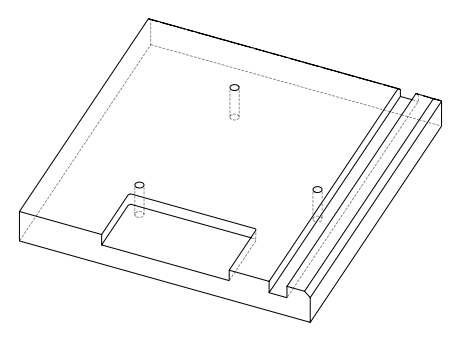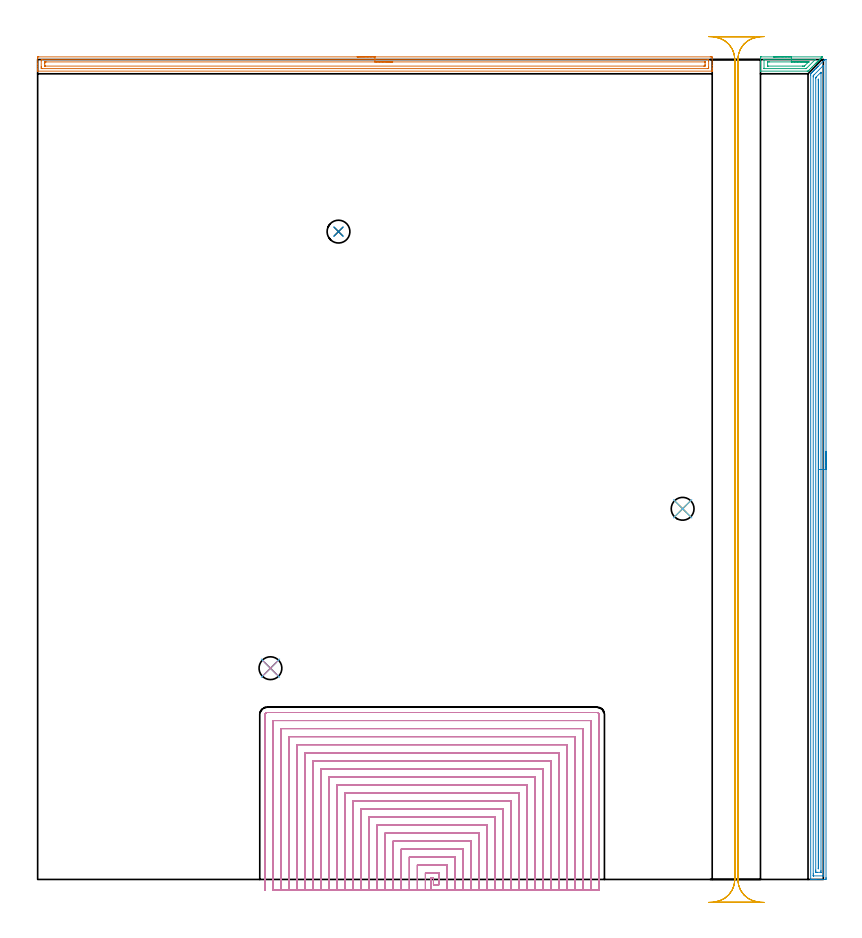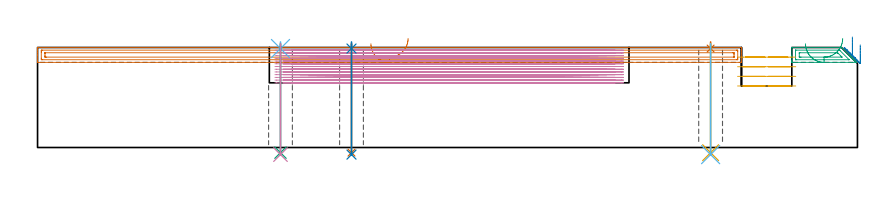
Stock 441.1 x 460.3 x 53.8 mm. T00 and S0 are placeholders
(PLAN: 14 operations, 9 tool changes, 253 min)
(1 AREA_MILL | FG_CHAMFER_SURFACE | UGT0205_001 | 9.31 min | 12280 mm3)
(2 AREA_MILL_1 | FG_CHAMFER_SURFACE_1 | UGT0205_001 | 14.76 min | 17012 mm3)
(3 AREA_MILL_2 | FG_CHAMFER_SURFACE_2 | UGT0205_001 | 0.97 min | 1104 mm3)
(4 MILL_SLOT | SLOT_PARTIAL_RECTANGULAR | UGT0201_014 | Follow Part, ap 1.5, ae 75% | 218.05 min | 355432 mm3)
(5 MILL_RECTANGULAR_SLOT | SLOT_RECTANGULAR | UGT0201_109 | Follow Part, ap 6.35, ae 75% | 8.38 min | 257915 mm3)
(6 SPOT_DRILL | STEP1HOLE | NXT0321_9005460120000 | 0.03 min | 1 mm3)
(7 SPOT_DRILL_1 | STEP1HOLE_1 | NXT0321_9005460120000 | 0.03 min | 2 mm3)
(8 SPOT_DRILL_2 | STEP1HOLE_2 | NXT0321_9005460120000 | 0.03 min | 4 mm3)
(9 DRILL_THROUGH_HOLE_INTO_CENTER | STEP1HOLE | NXT0301_042 | 0.24 min | 2107 mm3)
(10 DRILL_TO_ENLARGE_THROUGH_HOLE | STEP1HOLE | NXT0301_099 | 0.24 min | 4787 mm3)
(11 DRILL_THROUGH_HOLE_INTO_CENTER_1 | STEP1HOLE_1 | NXT0301_042 | 0.24 min | 2109 mm3)
(12 DRILL_TO_ENLARGE_THROUGH_HOLE_1 | STEP1HOLE_1 | NXT0301_099 | 0.24 min | 4800 mm3)
(13 DRILL_THROUGH_HOLE_INTO_CENTER_2 | STEP1HOLE_2 | NXT0301_042 | 0.24 min | 2079 mm3)
(14 DRILL_TO_ENLARGE_THROUGH_HOLE_2 | STEP1HOLE_2 | NXT0301_099 | 0.24 min | 4841 mm3)
(TOOL UGT0205_001 | Chamfer Mill 20 x 3 x 45 deg. | D20 FL50 Z2)
(TOOL UGT0201_014 | End mill 6 mm | D6 FL24 Z4)
(TOOL UGT0201_109 | End Mill 25.4 mm | D25.4 FL25 Z2)
(TOOL NXT0321_9005460120000 | NC Spot Drill, 142deg, 12mm, Carbide, Uncoated | D12 PA142 FL30 Z2)
(TOOL NXT0301_042 | Carbide Drill 7.1mm [860.1-0710-057A1-MM 2214] | D7.1 PA140 FL85 Z2)
(TOOL NXT0301_099 | Carbide Drill 12.8mm [860.1-1280-038A1-MM 2214] | D12.8 PA140 FL60 Z2)
(OP 1 AREA_MILL)
G17 G21 G94 G90
T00 M6
G54
G17 G0 G90 X179.35 Y461.8 S1061 M3
G43 Z63.8 H0
Z55.8
G94 G1 X179.388 Z54.928 F250.
X179.502 Z54.064
X179.691 Z53.212
X179.953 Z52.38
X180.287 Z51.574
X180.69 Z50.8
X181.158 Z50.064
X181.69 Z49.372
X182.279 Z48.729
X182.922 Z48.14
X183.614 Z47.608
X184.35 Z47.14
X185.124 Z46.737
X185.93 Z46.403
X186.762 Z46.141
X187.613 Z45.952
X188.478 Z45.838
X189.35 Z45.8
X377.592
X378.067 Y461.799 Z45.801
X378.538 Y461.795 Z45.803
X378.69 Y461.792 Z45.806
X378.7 Y461.331 Z46.266
Y456.917 Z50.677
Y455.518 Z52.078
Y455.152 Z52.443
Y454.42 Z53.18
Y454.189 Z53.411
X378.693 Y453.811 Z53.78
X378.691 Y453.803 Z53.788
X378.514 Y453.8 Z53.8
X0.185
X0.009 Y453.803 Z53.788
X0.007 Y453.811 Z53.78
X0. Y454.189 Z53.411
Y454.42 Z53.18
Y455.152 Z52.443
Y456.401 Z51.196
Y457.798 Z49.798
Y461.073 Z46.525
X0.003 Y461.331 Z46.266
X0.01 Y461.792 Z45.806
X0.162 Y461.795 Z45.803
X0.633 Y461.8 Z45.8
X189.35
Y460.386 Z47.214
X376.279 Y460.385 Z47.215
X376.343
X376.664 Y460.379 Z47.221
X376.69 Y460.274 Z47.326
X376.697 Y460.035 Z47.565
X376.699 Y459.565 Z48.035
X376.7 Y459.15 Z48.45
X376.698 Y456.035 Z51.565
X376.695 Y455.623 Z51.977
X376.684 Y455.221 Z52.379
X376.279 Y455.215 Z52.385
X376.215
X2.421
X2.357
X2.036 Y455.221 Z52.379
X2.01 Y455.326 Z52.274
X2.003 Y455.564 Z52.036
X2.001 Y456.035 Z51.565
X2. Y456.45 Z51.15
X2.002 Y459.565 Z48.035
X2.005 Y459.977 Z47.623
X2.016 Y460.379 Z47.221
X2.421 Y460.385 Z47.215
X2.485
X189.35 Y460.386 Z47.214
Y458.972 Z48.628
X374.49 Y458.971 Z48.629
X374.587 Y458.97 Z48.63
X374.664 Y458.967 Z48.633
X374.682 Y458.965 Z48.635
X374.69 Y458.948 Z48.652
X374.694 Y458.89 Z48.71
X374.699 Y458.683 Z48.917
X374.7 Y458.475 Z49.125
Y457.593 Z50.007
X374.699 Y456.917 Z50.683
X374.696 Y456.713 Z50.887
X374.69 Y456.646 Z50.954
X374.634 Y456.635 Z50.965
X374.49 Y456.633 Z50.967
X373.887 Y456.629 Z50.971
X4.21
X4.113 Y456.63 Z50.97
X4.036 Y456.633 Z50.967
X4.018 Y456.635 Z50.965
X4.01 Y456.652 Z50.948
X4.006 Y456.71 Z50.89
X4.001 Y456.917 Z50.683
X4. Y457.125 Z50.475
Y458.007 Z49.593
X4.001 Y458.683 Z48.917
X4.003 Y458.887 Z48.713
X4.009 Y458.954 Z48.646
X4.065 Y458.965 Z48.635
X4.21 Y458.967 Z48.633
X4.813 Y458.971 Z48.629
X189.35 Y458.972 Z48.628
X190.222 Z48.666
X191.086 Z48.78
X191.938 Z48.969
X192.77 Z49.231
X193.576 Z49.565
X194.35 Z49.968
X195.086 Z50.437
X195.778 Z50.968
X196.421 Z51.557
X197.01 Z52.201
X197.541 Z52.893
X198.01 Z53.628
X198.413 Z54.402
X198.747 Z55.208
X199.009 Z56.04
X199.198 Z56.892
X199.312 Z57.757
X199.35 Z58.628
G0 Z63.8
M5
M2
(OP 2 AREA_MILL_1)
G17 G21 G94 G90
T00 M6
G54
G17 G0 G90 X442.6 Y240.15 S1061 M3
G43 Z63.8 H0
Z55.2
G94 G1 Y240.112 Z54.328 F250.
Y239.998 Z53.464
Y239.809 Z52.612
Y239.547 Z51.78
Y239.213 Z50.974
Y238.81 Z50.2
Y238.342 Z49.464
Y237.81 Z48.772
Y237.221 Z48.129
Y236.578 Z47.54
Y235.886 Z47.009
Y235.15 Z46.54
Y234.376 Z46.137
Y233.57 Z45.803
Y232.738 Z45.541
Y231.887 Z45.352
Y231.022 Z45.238
Y230.15 Z45.2
Y1.139
X442.599 Y0.615 Z45.201
X442.596 Y0.249 Z45.202
X442.593 Y0.01 Z45.205
X442.238 Y0. Z45.559
X436.987 Z50.807
X436.442 Z51.354
X436.112 Z51.684
X435.567 Z52.229
X435.237 Z52.557
X434.273 Z53.526
X434.136 Y0.001 Z53.656
X434.114 Z53.678
X434.002 Y0.01 Z53.788
X434. Y0.168 Z53.8
Y451.647
X434.001 Y452.295 Z53.786
X434.155 Y452.456 Z53.643
X434.24 Y452.54 Z53.559
X434.362 Y452.664 Z53.434
X434.701 Y453.001 Z53.099
X434.911 Y453.211 Z52.888
X435.132 Y453.433 Z52.666
X435.237 Y453.539 Z52.559
X435.675 Y453.975 Z52.124
X436.112 Y454.414 Z51.684
X436.351 Y454.651 Z51.449
X436.987 Y455.289 Z50.809
X437.176 Y455.476 Z50.624
X437.217 Y455.517 Z50.583
X437.862 Y456.164 Z49.935
X437.911 Y456.211 Z49.888
X438.11 Y456.41 Z49.689
X438.154 Y456.455 Z49.643
X441.432 Y459.732 Z46.367
X441.682 Y459.983 Z46.116
X441.8 Y460.102 Z45.996
X441.983 Y460.28 Z45.815
X442.005 Y460.294 Z45.793
X442.019 Y460.298 Z45.779
X442.033 Y460.3 Z45.765
X442.592 Z45.206
X442.6 Y460.219 Z45.2
Y230.15
X441.186 Z46.614
X441.185 Y2.582 Z46.615
X441.184 Y2.401 Z46.616
X441.18 Y2.046 Z46.62
X441.179 Y2.01 Z46.621
X441.116 Y2.006 Z46.684
X441.012 Y2.003 Z46.788
X440.88 Y2. Z46.92
X435.629 Y2.001 Z52.171
X435.47 Y2.006 Z52.33
X435.441 Y2.01 Z52.359
X435.421 Y2.017 Z52.379
X435.42 Y2.052 Z52.38
X435.416 Y2.219 Z52.384
X435.415 Y2.401 Z52.385
X435.414 Y3.114 Z52.386
X435.415 Y450.572 Z52.385
X435.417 Y450.754 Z52.383
X435.421 Y451.109 Z52.379
X435.434 Y451.272 Z52.366
X435.518 Y451.36 Z52.282
X435.797 Y451.647 Z52.003
X440.818 Y456.668 Z46.982
X441.158 Y457.006 Z46.642
X441.164 Z46.636
X441.179 Z46.621
X441.182 Y456.748 Z46.618
X441.185 Y456.294 Z46.615
X441.186 Y230.15 Z46.614
X439.772 Z48.028
X439.771 Y4.919 Z48.029
X439.769 Y4.188 Z48.031
X439.767 Y4.03 Z48.033
X439.765 Y4.012 Z48.035
X439.749 Y4.008 Z48.051
X439.704 Y4.004 Z48.096
X439.613 Y4.001 Z48.187
X437.862 Y4. Z49.938
X437.167 Y4.004 Z50.633
X436.987 Y4.01 Z50.813
X436.835 Y4.034 Z50.965
X436.832 Y4.188 Z50.968
X436.83 Y4.348 Z50.97
X436.829 Y5.081 Z50.971
X436.828 Y5.243 Z50.972
X436.829 Y449.861 Z50.971
X436.83 Y450.021 Z50.97
X436.834 Y450.184 Z50.966
X436.836 Y450.225 Z50.964
X436.849 Y450.242 Z50.951
X436.885 Y450.282 Z50.915
X436.987 Y450.388 Z50.813
X439.613 Y453.013 Z48.187
X439.691 Y453.088 Z48.109
X439.753 Y453.146 Z48.047
X439.764 Y453.154 Z48.036
X439.766 Y453.119 Z48.034
X439.769 Y453.027 Z48.031
X439.771 Y452.702 Z48.029
X439.772 Y452.54 Z48.028
Y230.15
X438.357 Z49.443
Y6.362
X438.356 Y6.303 Z49.444
X438.353 Y6.187 Z49.447
X438.345 Y6.01 Z49.455
X438.3 Y6.008 Z49.5
X438.255 Y6.01 Z49.545
X438.247 Y6.187 Z49.553
X438.244 Y6.303 Z49.556
X438.243 Y6.362 Z49.557
Y448.579
X438.244 Y448.967 Z49.556
X438.246 Y449.084 Z49.554
X438.25 Y449.141 Z49.55
X438.26 Y449.199 Z49.54
X438.303 Y449.245 Z49.497
X438.34 Y449.28 Z49.46
X438.35 Y449.142 Z49.45
X438.356 Y449.026 Z49.444
X438.357 Y448.967 Z49.443
Y448.85
Y230.15
Y229.278 Z49.481
Y228.414 Z49.595
Y227.562 Z49.783
Y226.73 Z50.046
Y225.924 Z50.38
Y225.15 Z50.782
Y224.414 Z51.251
Y223.722 Z51.782
Y223.079 Z52.372
Y222.49 Z53.015
Y221.958 Z53.707
Y221.49 Z54.443
Y221.087 Z55.216
Y220.753 Z56.022
Y220.491 Z56.854
Y220.302 Z57.706
Y220.188 Z58.571
Y220.15 Z59.443
G0 Z63.8
M5
M2
(OP 3 AREA_MILL_2)
G17 G21 G94 G90
T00 M6
G54
G17 G0 G90 X413.15 Y461.8 S1061 M3
G43 Z63.8 H0
Z55.8
G94 G1 X413.188 Z54.928 F250.
X413.302 Z54.064
X413.491 Z53.212
X413.753 Z52.38
X414.087 Z51.574
X414.49 Z50.8
X414.958 Z50.064
X415.49 Z49.372
X416.079 Z48.729
X416.722 Z48.14
X417.414 Z47.608
X418.15 Z47.14
X418.924 Z46.737
X419.73 Z46.403
X420.562 Z46.141
X421.414 Z45.952
X422.278 Z45.838
X423.15 Z45.8
X440.289
X440.486 Y461.797 Z45.801
X440.465 Y461.772 Z45.826
X440.28 Y461.58 Z46.02
X440.168 Y461.468 Z46.132
X440.032 Y461.331 Z46.266
X439.985 Y461.284 Z46.315
X439.785 Y461.084 Z46.515
X439.738 Y461.037 Z46.56
X439.689 Y460.989 Z46.61
X439.492 Y460.791 Z46.808
X439.444 Y460.742 Z46.855
X439.394 Y460.693 Z46.906
X439.198 Y460.498 Z47.101
X439.15 Y460.448 Z47.149
X439.099 Y460.398 Z47.201
X438.905 Y460.205 Z47.394
X438.855 Y460.154 Z47.443
X438.803 Y460.103 Z47.496
X438.612 Y459.912 Z47.687
X438.561 Y459.86 Z47.737
X438.508 Y459.807 Z47.792
X438.319 Y459.618 Z47.98
X438.267 Y459.565 Z48.031
X438.212 Y459.512 Z48.087
X438.026 Y459.325 Z48.274
X437.973 Y459.271 Z48.326
X437.917 Y459.217 Z48.382
X437.733 Y459.032 Z48.567
X437.678 Y458.977 Z48.62
X437.622 Y458.921 Z48.678
X437.44 Y458.739 Z48.86
X437.384 Y458.683 Z48.914
X437.326 Y458.626 Z48.973
X437.146 Y458.446 Z49.153
X437.09 Y458.388 Z49.208
X437.031 Y458.331 Z49.268
X436.853 Y458.153 Z49.446
X436.796 Y458.094 Z49.502
X436.736 Y458.035 Z49.564
X436.56 Y457.86 Z49.739
X436.502 Y457.8 Z49.797
X435.803 Y457.103 Z50.497
X435.619 Y456.917 Z50.679
X434.93 Y456.23 Z51.37
X434.736 Y456.035 Z51.562
X434.057 Y455.357 Z52.243
X433.853 Y455.152 Z52.445
X433.192 Y454.492 Z53.108
X432.971 Y454.269 Z53.327
X432.896 Y454.195 Z53.402
X432.628 Y453.928 Z53.672
X432.527 Y453.829 Z53.77
X432.5 Y453.807 Z53.793
X432.01 Y453.8 Z53.8
X405.872
X405.81 Y453.805 Z53.793
X405.8 Y453.953 Z53.645
Y457.944 Z49.654
Y458.683 Z48.911
Y460.962 Z46.634
X405.803 Y461.331 Z46.265
X405.808 Y461.791 Z45.805
X405.851 Y461.793 Z45.803
X406.315 Y461.8 Z45.8
X423.15
Y460.386 Z47.214
X436.329 Y460.385 Z47.215
X436.44 Y460.384 Z47.216
X436.508 Y460.381 Z47.219
X436.613 Y460.372 Z47.228
X436.607 Y460.363 Z47.237
X436.568 Y460.321 Z47.279
X436.494 Y460.244 Z47.356
X436.44 Y460.19 Z47.41
X431.705 Y455.456 Z52.144
X431.508 Y455.264 Z52.336
X431.472 Y455.233 Z52.367
X431.454 Y455.221 Z52.379
X431.432 Y455.219 Z52.381
X431.33 Y455.216 Z52.384
X431.124 Y455.214 Z52.386
X431.062
X408.024 Y455.215 Z52.385
X407.883 Y455.219 Z52.381
X407.82 Y455.221 Z52.379
X407.81 Y455.254 Z52.346
X407.806 Y455.299 Z52.301
X407.801 Y455.437 Z52.163
X407.8 Y459.851 Z47.749
X407.805 Y460.138 Z47.462
X407.81 Y460.329 Z47.271
X407.814 Y460.38 Z47.22
X407.831 Y460.381 Z47.219
X407.882 Y460.383 Z47.217
X408.088 Y460.386 Z47.214
X408.15
X423.15
Y458.972 Z48.628
X432.607 Y458.971 Z48.629
X432.664 Y458.97 Z48.63
X432.701 Y458.969 Z48.631
X432.753 Y458.965 Z48.635
X432.718 Y458.924 Z48.676
X432.688 Y458.89 Z48.71
X432.483 Y458.683 Z48.917
X432.247 Y458.447 Z49.153
X430.717 Y456.917 Z50.683
X430.475 Y456.682 Z50.918
X430.437 Y456.649 Z50.951
X430.415 Y456.635 Z50.965
X430.383 Y456.634 Z50.966
X430.238 Y456.631 Z50.969
X429.642 Y456.629 Z50.971
X429.352 Y456.628 Z50.972
X410.149 Y456.629 Z50.971
X409.86 Y456.631 Z50.969
X409.82 Y456.633 Z50.967
X409.815 Y456.634 Z50.966
X409.81 Y456.661 Z50.939
X409.804 Y456.739 Z50.861
X409.801 Y456.858 Z50.742
X409.8 Y456.917 Z50.683
Y458.742 Z48.858
X409.802 Y458.801 Z48.799
X409.81 Y458.92 Z48.68
X409.815 Y458.966 Z48.634
X409.825 Y458.967 Z48.633
X409.86 Y458.969 Z48.631
X410.456 Y458.971 Z48.629
X410.746 Y458.972 Z48.628
X423.15
X424.022 Z48.667
X424.887 Z48.78
X425.738 Z48.969
X426.57 Z49.232
X427.376 Z49.565
X428.15 Z49.968
X428.886 Z50.437
X429.578 Z50.968
X430.221 Z51.557
X430.81 Z52.201
X431.342 Z52.893
X431.81 Z53.628
X432.213 Z54.402
X432.547 Z55.208
X432.809 Z56.04
X432.998 Z56.892
X433.112 Z57.757
X433.15 Z58.628
G0 Z63.8
M5
M2
(OP 4 MILL_SLOT)
G17 G21 G94 G90
T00 M6
G54
G17 G0 G90 X220.7 Y-6. S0 M3
G43 Z63.8 H0
Z52.338
G94 G1 Y-3. F250.
Y0.7 F500.
X222.2
Y-3.
X225.2
Y3.7
X217.7
Y-3.
Y-6. F250.
X229.7
Y-3.
Y8.2 F500.
X213.2
Y-3.
Y-6. F250.
X234.2
Y-3.
Y12.7 F500.
X208.7
Y-3.
Y-6. F250.
X238.7
Y-3.
Y17.2 F500.
X204.2
Y-3.
Y-6. F250.
X243.2
Y-3.
Y21.7 F500.
X199.7
Y-3.
Y-6. F250.
X247.7
Y-3.
Y26.2 F500.
X195.2
Y-3.
Y-6. F250.
X252.2
Y-3.
Y30.7 F500.
X190.7
Y-3.
Y-6. F250.
X256.7
Y-3.
Y35.2 F500.
X186.2
Y-3.
Y-6. F250.
X261.2
Y-3.
Y39.7 F500.
X181.7
Y-3.
Y-6. F250.
X265.7
Y-3.
Y44.2 F500.
X177.2
Y-3.
Y-6. F250.
X270.2
Y-3.
Y48.7 F500.
X172.7
Y-3.
Y-6. F250.
X274.7
Y-3.
Y53.2 F500.
X168.2
Y-3.
Y-6. F250.
X279.2
Y-3.
Y57.7 F500.
X163.7
Y-3.
Y-6. F250.
X283.7
Y-3.
Y62.2 F500.
X159.2
Y-3.
Y-6. F250.
X288.2
Y-3.
Y66.7 F500.
X154.7
Y-3.
Y-6. F250.
X292.7
Y-3.
Y71.2 F500.
X150.2
Y-3.
Y-6. F250.
X297.2
Y-3.
Y75.7 F500.
X145.7
Y-3.
Y-6. F250.
X301.7
Y-3.
Y80.2 F500.
X141.2
Y-3.
Y-6. F250.
X306.2
Y-3.
Y84.7 F500.
X136.7
Y-3.
Y-6. F250.
X310.7
Y-3.
Y89.2 F500.
X132.2
Y-3.
Y-6. F250.
X315.2
Y-3.
Y92.7 F500.
G3 X314.2 Y93.7 R1.
G1 X128.7
G3 X127.7 Y92.7 R1.
G1 Y-3.
Y-6. F250.
G0 X220.7 Z50.877
G1 Y-3.
Y0.7 F500.
X222.2
Y-3.
X225.2
Y3.7
X217.7
Y-3.
Y-6. F250.
X229.7
Y-3.
Y8.2 F500.
X213.2
Y-3.
Y-6. F250.
X234.2
Y-3.
Y12.7 F500.
X208.7
Y-3.
Y-6. F250.
X238.7
Y-3.
Y17.2 F500.
X204.2
Y-3.
Y-6. F250.
X243.2
Y-3.
Y21.7 F500.
X199.7
Y-3.
Y-6. F250.
X247.7
Y-3.
Y26.2 F500.
X195.2
Y-3.
Y-6. F250.
X252.2
Y-3.
Y30.7 F500.
X190.7
Y-3.
Y-6. F250.
X256.7
Y-3.
Y35.2 F500.
X186.2
Y-3.
Y-6. F250.
X261.2
Y-3.
Y39.7 F500.
X181.7
Y-3.
Y-6. F250.
X265.7
Y-3.
Y44.2 F500.
X177.2
Y-3.
Y-6. F250.
X270.2
Y-3.
Y48.7 F500.
X172.7
Y-3.
Y-6. F250.
X274.7
Y-3.
Y53.2 F500.
X168.2
Y-3.
Y-6. F250.
X279.2
Y-3.
Y57.7 F500.
X163.7
Y-3.
Y-6. F250.
X283.7
Y-3.
Y62.2 F500.
X159.2
Y-3.
Y-6. F250.
X288.2
Y-3.
Y66.7 F500.
X154.7
Y-3.
Y-6. F250.
X292.7
Y-3.
Y71.2 F500.
X150.2
Y-3.
Y-6. F250.
X297.2
Y-3.
Y75.7 F500.
X145.7
Y-3.
Y-6. F250.
X301.7
Y-3.
Y80.2 F500.
X141.2
Y-3.
Y-6. F250.
X306.2
Y-3.
Y84.7 F500.
X136.7
Y-3.
Y-6. F250.
X310.7
Y-3.
Y89.2 F500.
X132.2
Y-3.
Y-6. F250.
X315.2
Y-3.
Y92.7 F500.
G3 X314.2 Y93.7 R1.
G1 X128.7
G3 X127.7 Y92.7 R1.
G1 Y-3.
Y-6. F250.
G0 X220.7 Z49.415
G1 Y-3.
Y0.7 F500.
X222.2
Y-3.
X225.2
Y3.7
X217.7
Y-3.
Y-6. F250.
X229.7
Y-3.
Y8.2 F500.
X213.2
Y-3.
Y-6. F250.
X234.2
Y-3.
Y12.7 F500.
X208.7
Y-3.
Y-6. F250.
X238.7
Y-3.
Y17.2 F500.
X204.2
Y-3.
Y-6. F250.
X243.2
Y-3.
Y21.7 F500.
X199.7
Y-3.
Y-6. F250.
X247.7
Y-3.
Y26.2 F500.
X195.2
Y-3.
Y-6. F250.
X252.2
Y-3.
Y30.7 F500.
X190.7
Y-3.
Y-6. F250.
X256.7
Y-3.
Y35.2 F500.
X186.2
Y-3.
Y-6. F250.
X261.2
Y-3.
Y39.7 F500.
X181.7
Y-3.
Y-6. F250.
X265.7
Y-3.
Y44.2 F500.
X177.2
Y-3.
Y-6. F250.
X270.2
Y-3.
Y48.7 F500.
X172.7
Y-3.
Y-6. F250.
X274.7
Y-3.
Y53.2 F500.
X168.2
Y-3.
Y-6. F250.
X279.2
Y-3.
Y57.7 F500.
X163.7
Y-3.
Y-6. F250.
X283.7
Y-3.
Y62.2 F500.
X159.2
Y-3.
Y-6. F250.
X288.2
Y-3.
Y66.7 F500.
X154.7
Y-3.
Y-6. F250.
X292.7
Y-3.
Y71.2 F500.
X150.2
Y-3.
Y-6. F250.
X297.2
Y-3.
Y75.7 F500.
X145.7
Y-3.
Y-6. F250.
X301.7
Y-3.
Y80.2 F500.
X141.2
Y-3.
Y-6. F250.
X306.2
Y-3.
Y84.7 F500.
X136.7
Y-3.
Y-6. F250.
X310.7
Y-3.
Y89.2 F500.
X132.2
Y-3.
Y-6. F250.
X315.2
Y-3.
Y92.7 F500.
G3 X314.2 Y93.7 R1.
G1 X128.7
G3 X127.7 Y92.7 R1.
G1 Y-3.
Y-6. F250.
G0 X220.7 Z47.954
G1 Y-3.
Y0.7 F500.
X222.2
Y-3.
X225.2
Y3.7
X217.7
Y-3.
Y-6. F250.
X229.7
Y-3.
Y8.2 F500.
X213.2
Y-3.
Y-6. F250.
X234.2
Y-3.
Y12.7 F500.
X208.7
Y-3.
Y-6. F250.
X238.7
Y-3.
Y17.2 F500.
X204.2
Y-3.
Y-6. F250.
X243.2
Y-3.
Y21.7 F500.
X199.7
Y-3.
Y-6. F250.
X247.7
Y-3.
Y26.2 F500.
X195.2
Y-3.
Y-6. F250.
X252.2
Y-3.
Y30.7 F500.
X190.7
Y-3.
Y-6. F250.
X256.7
Y-3.
Y35.2 F500.
X186.2
Y-3.
Y-6. F250.
X261.2
Y-3.
Y39.7 F500.
X181.7
Y-3.
Y-6. F250.
X265.7
Y-3.
Y44.2 F500.
X177.2
Y-3.
Y-6. F250.
X270.2
Y-3.
Y48.7 F500.
X172.7
Y-3.
Y-6. F250.
X274.7
Y-3.
Y53.2 F500.
X168.2
Y-3.
Y-6. F250.
X279.2
Y-3.
Y57.7 F500.
X163.7
Y-3.
Y-6. F250.
X283.7
Y-3.
Y62.2 F500.
X159.2
Y-3.
Y-6. F250.
X288.2
Y-3.
Y66.7 F500.
X154.7
Y-3.
Y-6. F250.
X292.7
Y-3.
Y71.2 F500.
X150.2
Y-3.
Y-6. F250.
X297.2
Y-3.
Y75.7 F500.
X145.7
Y-3.
Y-6. F250.
X301.7
Y-3.
Y80.2 F500.
X141.2
Y-3.
Y-6. F250.
X306.2
Y-3.
Y84.7 F500.
X136.7
Y-3.
Y-6. F250.
X310.7
Y-3.
Y89.2 F500.
X132.2
Y-3.
Y-6. F250.
X315.2
Y-3.
Y92.7 F500.
G3 X314.2 Y93.7 R1.
G1 X128.7
G3 X127.7 Y92.7 R1.
G1 Y-3.
Y-6. F250.
G0 X220.7 Z46.492
G1 Y-3.
Y0.7 F500.
X222.2
Y-3.
X225.2
Y3.7
X217.7
Y-3.
Y-6. F250.
X229.7
Y-3.
Y8.2 F500.
X213.2
Y-3.
Y-6. F250.
X234.2
Y-3.
Y12.7 F500.
X208.7
Y-3.
Y-6. F250.
X238.7
Y-3.
Y17.2 F500.
X204.2
Y-3.
Y-6. F250.
X243.2
Y-3.
Y21.7 F500.
X199.7
Y-3.
Y-6. F250.
X247.7
Y-3.
Y26.2 F500.
X195.2
Y-3.
Y-6. F250.
X252.2
Y-3.
Y30.7 F500.
X190.7
Y-3.
Y-6. F250.
X256.7
Y-3.
Y35.2 F500.
X186.2
Y-3.
Y-6. F250.
X261.2
Y-3.
Y39.7 F500.
X181.7
Y-3.
Y-6. F250.
X265.7
Y-3.
Y44.2 F500.
X177.2
Y-3.
Y-6. F250.
X270.2
Y-3.
Y48.7 F500.
X172.7
Y-3.
Y-6. F250.
X274.7
Y-3.
Y53.2 F500.
X168.2
Y-3.
Y-6. F250.
X279.2
Y-3.
Y57.7 F500.
X163.7
Y-3.
Y-6. F250.
X283.7
Y-3.
Y62.2 F500.
X159.2
Y-3.
Y-6. F250.
X288.2
Y-3.
Y66.7 F500.
X154.7
Y-3.
Y-6. F250.
X292.7
Y-3.
Y71.2 F500.
X150.2
Y-3.
Y-6. F250.
X297.2
Y-3.
Y75.7 F500.
X145.7
Y-3.
Y-6. F250.
X301.7
Y-3.
Y80.2 F500.
X141.2
Y-3.
Y-6. F250.
X306.2
Y-3.
Y84.7 F500.
X136.7
Y-3.
Y-6. F250.
X310.7
Y-3.
Y89.2 F500.
X132.2
Y-3.
Y-6. F250.
X315.2
Y-3.
Y92.7 F500.
G3 X314.2 Y93.7 R1.
G1 X128.7
G3 X127.7 Y92.7 R1.
G1 Y-3.
Y-6. F250.
G0 X220.7 Z45.031
G1 Y-3.
Y0.7 F500.
X222.2
Y-3.
X225.2
Y3.7
X217.7
Y-3.
Y-6. F250.
X229.7
Y-3.
Y8.2 F500.
X213.2
Y-3.
Y-6. F250.
X234.2
Y-3.
Y12.7 F500.
X208.7
Y-3.
Y-6. F250.
X238.7
Y-3.
Y17.2 F500.
X204.2
Y-3.
Y-6. F250.
X243.2
Y-3.
Y21.7 F500.
X199.7
Y-3.
Y-6. F250.
X247.7
Y-3.
Y26.2 F500.
X195.2
Y-3.
Y-6. F250.
X252.2
Y-3.
Y30.7 F500.
X190.7
Y-3.
Y-6. F250.
X256.7
Y-3.
Y35.2 F500.
X186.2
Y-3.
Y-6. F250.
X261.2
Y-3.
Y39.7 F500.
X181.7
Y-3.
Y-6. F250.
X265.7
Y-3.
Y44.2 F500.
X177.2
Y-3.
Y-6. F250.
X270.2
Y-3.
Y48.7 F500.
X172.7
Y-3.
Y-6. F250.
X274.7
Y-3.
Y53.2 F500.
X168.2
Y-3.
Y-6. F250.
X279.2
Y-3.
Y57.7 F500.
X163.7
Y-3.
Y-6. F250.
X283.7
Y-3.
Y62.2 F500.
X159.2
Y-3.
Y-6. F250.
X288.2
Y-3.
Y66.7 F500.
X154.7
Y-3.
Y-6. F250.
X292.7
Y-3.
Y71.2 F500.
X150.2
Y-3.
Y-6. F250.
X297.2
Y-3.
Y75.7 F500.
X145.7
Y-3.
Y-6. F250.
X301.7
Y-3.
Y80.2 F500.
X141.2
Y-3.
Y-6. F250.
X306.2
Y-3.
Y84.7 F500.
X136.7
Y-3.
Y-6. F250.
X310.7
Y-3.
Y89.2 F500.
X132.2
Y-3.
Y-6. F250.
X315.2
Y-3.
Y92.7 F500.
G3 X314.2 Y93.7 R1.
G1 X128.7
G3 X127.7 Y92.7 R1.
G1 Y-3.
Y-6. F250.
G0 X220.7 Z43.569
G1 Y-3.
Y0.7 F500.
X222.2
Y-3.
X225.2
Y3.7
X217.7
Y-3.
Y-6. F250.
X229.7
Y-3.
Y8.2 F500.
X213.2
Y-3.
Y-6. F250.
X234.2
Y-3.
Y12.7 F500.
X208.7
Y-3.
Y-6. F250.
X238.7
Y-3.
Y17.2 F500.
X204.2
Y-3.
Y-6. F250.
X243.2
Y-3.
Y21.7 F500.
X199.7
Y-3.
Y-6. F250.
X247.7
Y-3.
Y26.2 F500.
X195.2
Y-3.
Y-6. F250.
X252.2
Y-3.
Y30.7 F500.
X190.7
Y-3.
Y-6. F250.
X256.7
Y-3.
Y35.2 F500.
X186.2
Y-3.
Y-6. F250.
X261.2
Y-3.
Y39.7 F500.
X181.7
Y-3.
Y-6. F250.
X265.7
Y-3.
Y44.2 F500.
X177.2
Y-3.
Y-6. F250.
X270.2
Y-3.
Y48.7 F500.
X172.7
Y-3.
Y-6. F250.
X274.7
Y-3.
Y53.2 F500.
X168.2
Y-3.
Y-6. F250.
X279.2
Y-3.
Y57.7 F500.
X163.7
Y-3.
Y-6. F250.
X283.7
Y-3.
Y62.2 F500.
X159.2
Y-3.
Y-6. F250.
X288.2
Y-3.
Y66.7 F500.
X154.7
Y-3.
Y-6. F250.
X292.7
Y-3.
Y71.2 F500.
X150.2
Y-3.
Y-6. F250.
X297.2
Y-3.
Y75.7 F500.
X145.7
Y-3.
Y-6. F250.
X301.7
Y-3.
Y80.2 F500.
X141.2
Y-3.
Y-6. F250.
X306.2
Y-3.
Y84.7 F500.
X136.7
Y-3.
Y-6. F250.
X310.7
Y-3.
Y89.2 F500.
X132.2
Y-3.
Y-6. F250.
X315.2
Y-3.
Y92.7 F500.
G3 X314.2 Y93.7 R1.
G1 X128.7
G3 X127.7 Y92.7 R1.
G1 Y-3.
Y-6. F250.
G0 X220.7 Z42.108
G1 Y-3.
Y0.7 F500.
X222.2
Y-3.
X225.2
Y3.7
X217.7
Y-3.
Y-6. F250.
X229.7
Y-3.
Y8.2 F500.
X213.2
Y-3.
Y-6. F250.
X234.2
Y-3.
Y12.7 F500.
X208.7
Y-3.
Y-6. F250.
X238.7
Y-3.
Y17.2 F500.
X204.2
Y-3.
Y-6. F250.
X243.2
Y-3.
Y21.7 F500.
X199.7
Y-3.
Y-6. F250.
X247.7
Y-3.
Y26.2 F500.
X195.2
Y-3.
Y-6. F250.
X252.2
Y-3.
Y30.7 F500.
X190.7
Y-3.
Y-6. F250.
X256.7
Y-3.
Y35.2 F500.
X186.2
Y-3.
Y-6. F250.
X261.2
Y-3.
Y39.7 F500.
X181.7
Y-3.
Y-6. F250.
X265.7
Y-3.
Y44.2 F500.
X177.2
Y-3.
Y-6. F250.
X270.2
Y-3.
Y48.7 F500.
X172.7
Y-3.
Y-6. F250.
X274.7
Y-3.
Y53.2 F500.
X168.2
Y-3.
Y-6. F250.
X279.2
Y-3.
Y57.7 F500.
X163.7
Y-3.
Y-6. F250.
X283.7
Y-3.
Y62.2 F500.
X159.2
Y-3.
Y-6. F250.
X288.2
Y-3.
Y66.7 F500.
X154.7
Y-3.
Y-6. F250.
X292.7
Y-3.
Y71.2 F500.
X150.2
Y-3.
Y-6. F250.
X297.2
Y-3.
Y75.7 F500.
X145.7
Y-3.
Y-6. F250.
X301.7
Y-3.
Y80.2 F500.
X141.2
Y-3.
Y-6. F250.
X306.2
Y-3.
Y84.7 F500.
X136.7
Y-3.
Y-6. F250.
X310.7
Y-3.
Y89.2 F500.
X132.2
Y-3.
Y-6. F250.
X315.2
Y-3.
Y92.7 F500.
G3 X314.2 Y93.7 R1.
G1 X128.7
G3 X127.7 Y92.7 R1.
G1 Y-3.
Y-6. F250.
G0 X220.7 Z40.646
G1 Y-3.
Y0.7 F500.
X222.2
Y-3.
X225.2
Y3.7
X217.7
Y-3.
Y-6. F250.
X229.7
Y-3.
Y8.2 F500.
X213.2
Y-3.
Y-6. F250.
X234.2
Y-3.
Y12.7 F500.
X208.7
Y-3.
Y-6. F250.
X238.7
Y-3.
Y17.2 F500.
X204.2
Y-3.
Y-6. F250.
X243.2
Y-3.
Y21.7 F500.
X199.7
Y-3.
Y-6. F250.
X247.7
Y-3.
Y26.2 F500.
X195.2
Y-3.
Y-6. F250.
X252.2
Y-3.
Y30.7 F500.
X190.7
Y-3.
Y-6. F250.
X256.7
Y-3.
Y35.2 F500.
X186.2
Y-3.
Y-6. F250.
X261.2
Y-3.
Y39.7 F500.
X181.7
Y-3.
Y-6. F250.
X265.7
Y-3.
Y44.2 F500.
X177.2
Y-3.
Y-6. F250.
X270.2
Y-3.
Y48.7 F500.
X172.7
Y-3.
Y-6. F250.
X274.7
Y-3.
Y53.2 F500.
X168.2
Y-3.
Y-6. F250.
X279.2
Y-3.
Y57.7 F500.
X163.7
Y-3.
Y-6. F250.
X283.7
Y-3.
Y62.2 F500.
X159.2
Y-3.
Y-6. F250.
X288.2
Y-3.
Y66.7 F500.
X154.7
Y-3.
Y-6. F250.
X292.7
Y-3.
Y71.2 F500.
X150.2
Y-3.
Y-6. F250.
X297.2
Y-3.
Y75.7 F500.
X145.7
Y-3.
Y-6. F250.
X301.7
Y-3.
Y80.2 F500.
X141.2
Y-3.
Y-6. F250.
X306.2
Y-3.
Y84.7 F500.
X136.7
Y-3.
Y-6. F250.
X310.7
Y-3.
Y89.2 F500.
X132.2
Y-3.
Y-6. F250.
X315.2
Y-3.
Y92.7 F500.
G3 X314.2 Y93.7 R1.
G1 X128.7
G3 X127.7 Y92.7 R1.
G1 Y-3.
Y-6. F250.
G0 X220.7 Z39.185
G1 Y-3.
Y0.7 F500.
X222.2
Y-3.
X225.2
Y3.7
X217.7
Y-3.
Y-6. F250.
X229.7
Y-3.
Y8.2 F500.
X213.2
Y-3.
Y-6. F250.
X234.2
Y-3.
Y12.7 F500.
X208.7
Y-3.
Y-6. F250.
X238.7
Y-3.
Y17.2 F500.
X204.2
Y-3.
Y-6. F250.
X243.2
Y-3.
Y21.7 F500.
X199.7
Y-3.
Y-6. F250.
X247.7
Y-3.
Y26.2 F500.
X195.2
Y-3.
Y-6. F250.
X252.2
Y-3.
Y30.7 F500.
X190.7
Y-3.
Y-6. F250.
X256.7
Y-3.
Y35.2 F500.
X186.2
Y-3.
Y-6. F250.
X261.2
Y-3.
Y39.7 F500.
X181.7
Y-3.
Y-6. F250.
X265.7
Y-3.
Y44.2 F500.
X177.2
Y-3.
Y-6. F250.
X270.2
Y-3.
Y48.7 F500.
X172.7
Y-3.
Y-6. F250.
X274.7
Y-3.
Y53.2 F500.
X168.2
Y-3.
Y-6. F250.
X279.2
Y-3.
Y57.7 F500.
X163.7
Y-3.
Y-6. F250.
X283.7
Y-3.
Y62.2 F500.
X159.2
Y-3.
Y-6. F250.
X288.2
Y-3.
Y66.7 F500.
X154.7
Y-3.
Y-6. F250.
X292.7
Y-3.
Y71.2 F500.
X150.2
Y-3.
Y-6. F250.
X297.2
Y-3.
Y75.7 F500.
X145.7
Y-3.
Y-6. F250.
X301.7
Y-3.
Y80.2 F500.
X141.2
Y-3.
Y-6. F250.
X306.2
Y-3.
Y84.7 F500.
X136.7
Y-3.
Y-6. F250.
X310.7
Y-3.
Y89.2 F500.
X132.2
Y-3.
Y-6. F250.
X315.2
Y-3.
Y92.7 F500.
G3 X314.2 Y93.7 R1.
G1 X128.7
G3 X127.7 Y92.7 R1.
G1 Y-3.
Y-6. F250.
G0 X220.7 Z37.723
G1 Y-3.
Y0.7 F500.
X222.2
Y-3.
X225.2
Y3.7
X217.7
Y-3.
Y-6. F250.
X229.7
Y-3.
Y8.2 F500.
X213.2
Y-3.
Y-6. F250.
X234.2
Y-3.
Y12.7 F500.
X208.7
Y-3.
Y-6. F250.
X238.7
Y-3.
Y17.2 F500.
X204.2
Y-3.
Y-6. F250.
X243.2
Y-3.
Y21.7 F500.
X199.7
Y-3.
Y-6. F250.
X247.7
Y-3.
Y26.2 F500.
X195.2
Y-3.
Y-6. F250.
X252.2
Y-3.
Y30.7 F500.
X190.7
Y-3.
Y-6. F250.
X256.7
Y-3.
Y35.2 F500.
X186.2
Y-3.
Y-6. F250.
X261.2
Y-3.
Y39.7 F500.
X181.7
Y-3.
Y-6. F250.
X265.7
Y-3.
Y44.2 F500.
X177.2
Y-3.
Y-6. F250.
X270.2
Y-3.
Y48.7 F500.
X172.7
Y-3.
Y-6. F250.
X274.7
Y-3.
Y53.2 F500.
X168.2
Y-3.
Y-6. F250.
X279.2
Y-3.
Y57.7 F500.
X163.7
Y-3.
Y-6. F250.
X283.7
Y-3.
Y62.2 F500.
X159.2
Y-3.
Y-6. F250.
X288.2
Y-3.
Y66.7 F500.
X154.7
Y-3.
Y-6. F250.
X292.7
Y-3.
Y71.2 F500.
X150.2
Y-3.
Y-6. F250.
X297.2
Y-3.
Y75.7 F500.
X145.7
Y-3.
Y-6. F250.
X301.7
Y-3.
Y80.2 F500.
X141.2
Y-3.
Y-6. F250.
X306.2
Y-3.
Y84.7 F500.
X136.7
Y-3.
Y-6. F250.
X310.7
Y-3.
Y89.2 F500.
X132.2
Y-3.
Y-6. F250.
X315.2
Y-3.
Y92.7 F500.
G3 X314.2 Y93.7 R1.
G1 X128.7
G3 X127.7 Y92.7 R1.
G1 Y-3.
Y-6. F250.
G0 X220.7 Z36.262
G1 Y-3.
Y0.7 F500.
X222.2
Y-3.
X225.2
Y3.7
X217.7
Y-3.
Y-6. F250.
X229.7
Y-3.
Y8.2 F500.
X213.2
Y-3.
Y-6. F250.
X234.2
Y-3.
Y12.7 F500.
X208.7
Y-3.
Y-6. F250.
X238.7
Y-3.
Y17.2 F500.
X204.2
Y-3.
Y-6. F250.
X243.2
Y-3.
Y21.7 F500.
X199.7
Y-3.
Y-6. F250.
X247.7
Y-3.
Y26.2 F500.
X195.2
Y-3.
Y-6. F250.
X252.2
Y-3.
Y30.7 F500.
X190.7
Y-3.
Y-6. F250.
X256.7
Y-3.
Y35.2 F500.
X186.2
Y-3.
Y-6. F250.
X261.2
Y-3.
Y39.7 F500.
X181.7
Y-3.
Y-6. F250.
X265.7
Y-3.
Y44.2 F500.
X177.2
Y-3.
Y-6. F250.
X270.2
Y-3.
Y48.7 F500.
X172.7
Y-3.
Y-6. F250.
X274.7
Y-3.
Y53.2 F500.
X168.2
Y-3.
Y-6. F250.
X279.2
Y-3.
Y57.7 F500.
X163.7
Y-3.
Y-6. F250.
X283.7
Y-3.
Y62.2 F500.
X159.2
Y-3.
Y-6. F250.
X288.2
Y-3.
Y66.7 F500.
X154.7
Y-3.
Y-6. F250.
X292.7
Y-3.
Y71.2 F500.
X150.2
Y-3.
Y-6. F250.
X297.2
Y-3.
Y75.7 F500.
X145.7
Y-3.
Y-6. F250.
X301.7
Y-3.
Y80.2 F500.
X141.2
Y-3.
Y-6. F250.
X306.2
Y-3.
Y84.7 F500.
X136.7
Y-3.
Y-6. F250.
X310.7
Y-3.
Y89.2 F500.
X132.2
Y-3.
Y-6. F250.
X315.2
Y-3.
Y92.7 F500.
G3 X314.2 Y93.7 R1.
G1 X128.7
G3 X127.7 Y92.7 R1.
G1 Y-3.
Y-6. F250.
G0 X220.7 Z34.8
G1 Y-3.
Y0.7 F500.
X222.2
Y-3.
X225.2
Y3.7
X217.7
Y-3.
Y-6. F250.
X229.7
Y-3.
Y8.2 F500.
X213.2
Y-3.
Y-6. F250.
X234.2
Y-3.
Y12.7 F500.
X208.7
Y-3.
Y-6. F250.
X238.7
Y-3.
Y17.2 F500.
X204.2
Y-3.
Y-6. F250.
X243.2
Y-3.
Y21.7 F500.
X199.7
Y-3.
Y-6. F250.
X247.7
Y-3.
Y26.2 F500.
X195.2
Y-3.
Y-6. F250.
X252.2
Y-3.
Y30.7 F500.
X190.7
Y-3.
Y-6. F250.
X256.7
Y-3.
Y35.2 F500.
X186.2
Y-3.
Y-6. F250.
X261.2
Y-3.
Y39.7 F500.
X181.7
Y-3.
Y-6. F250.
X265.7
Y-3.
Y44.2 F500.
X177.2
Y-3.
Y-6. F250.
X270.2
Y-3.
Y48.7 F500.
X172.7
Y-3.
Y-6. F250.
X274.7
Y-3.
Y53.2 F500.
X168.2
Y-3.
Y-6. F250.
X279.2
Y-3.
Y57.7 F500.
X163.7
Y-3.
Y-6. F250.
X283.7
Y-3.
Y62.2 F500.
X159.2
Y-3.
Y-6. F250.
X288.2
Y-3.
Y66.7 F500.
X154.7
Y-3.
Y-6. F250.
X292.7
Y-3.
Y71.2 F500.
X150.2
Y-3.
Y-6. F250.
X297.2
Y-3.
Y75.7 F500.
X145.7
Y-3.
Y-6. F250.
X301.7
Y-3.
Y80.2 F500.
X141.2
Y-3.
Y-6. F250.
X306.2
Y-3.
Y84.7 F500.
X136.7
Y-3.
Y-6. F250.
X310.7
Y-3.
Y89.2 F500.
X132.2
Y-3.
Y-6. F250.
X315.2
Y-3.
Y92.7 F500.
G3 X314.2 Y93.7 R1.
G1 X128.7
G3 X127.7 Y92.7 R1.
G1 Y-3.
Y-6. F250.
G0 Z63.8
M5
M2
(OP 5 MILL_RECTANGULAR_SLOT)
G17 G21 G94 G90
T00 M6
G54
G17 G0 G90 X407.921 Y-12.876 S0 M3
G43 Z63.8 H0
Z48.625
G94 G1 X404.928 Y-12.67 F250.
G2 X393.1 Y0. R12.7 F500.
G1 Y460.3
G2 X403.649 Y472.816 R12.7
G1 X403.653 Y472.846
G3 X401.682 Y473. R12.7
G1 X382.772
G3 X380.825 Y472.85 R12.7
G1 X380.829 Y472.82
G2 X391.4 Y460.3 R12.7
G1 Y0.
G2 X379.572 Y-12.67 R12.7
G1 X376.579 Y-12.876 F250.
G0 Z63.8
X376.58 Y473.176
Z43.45
G1 X379.573 Y472.97
G2 X391.4 Y460.3 R12.7 F500.
G1 Y0.
G2 X379.572 Y-12.67 R12.7
G1 Y-12.7
X404.928
Y-12.67
G2 X393.1 Y0. R12.7
G1 Y460.3
G2 X404.927 Y472.97 R12.7
G1 X407.92 Y473.176 F250.
G0 X376.58 Z38.275
G1 X379.573 Y472.97
G2 X391.4 Y460.3 R12.7 F500.
G1 Y0.
G2 X379.572 Y-12.67 R12.7
G1 Y-12.7
X404.928
Y-12.67
G2 X393.1 Y0. R12.7
G1 Y460.3
G2 X404.927 Y472.97 R12.7
G1 X407.92 Y473.176 F250.
G0 Z63.8
X407.921 Y-12.876
Z33.1
G1 X404.928 Y-12.67
G2 X393.1 Y0. R12.7 F500.
G1 Y460.3
G2 X404.927 Y472.97 R12.7
G1 Y473.
X379.573
Y472.97
G2 X391.4 Y460.3 R12.7
G1 Y0.
G2 X379.572 Y-12.67 R12.7
G1 X376.579 Y-12.876 F250.
G0 Z63.8
M5
M2
(OP 6 SPOT_DRILL)
G17 G21 G94 G90
T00 M6
G54
G17 G0 G90 X130.7 Y118.6 S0 M3
G43 Z63.8 H0
G94 G81 G98 Z53.245 F250. R56.8
G80
M5
M2
(OP 7 SPOT_DRILL_1)
G17 G21 G94 G90
T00 M6
G54
G17 G0 G90 X362.1 Y208.1 S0 M3
G43 Z63.8 H0
G94 G81 G98 Z53.245 F250. R56.8
G80
M5
M2
(OP 8 SPOT_DRILL_2)
G17 G21 G94 G90
T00 M6
G54
G17 G0 G90 X168.9 Y363.7 S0 M3
G43 Z63.8 H0
G94 G81 G98 Z53.245 F250. R56.8
G80
M5
M2
(OP 9 DRILL_THROUGH_HOLE_INTO_CENTER)
G17 G21 G94 G90
T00 M6
G54
G17 G0 G90 X130.7 Y118.6 S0 M3
G43 Z63.8 H1
G94 G73 G98 Z-2.792 F250. Q7.074 R55.8
G80
M5
M2
(OP 10 DRILL_TO_ENLARGE_THROUGH_HOLE)
G17 G21 G94 G90
T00 M6
G54
G17 G0 G90 X130.7 Y118.6 S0 M3
G43 Z63.8 H1
G94 G73 G98 Z-3.829 F250. Q11.526 R55.8
G80
M5
M2
(OP 11 DRILL_THROUGH_HOLE_INTO_CENTER_1)
G17 G21 G94 G90
T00 M6
G54
G17 G0 G90 X362.1 Y208.1 S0 M3
G43 Z63.8 H1
G94 G73 G98 Z-2.792 F250. Q7.074 R55.8
G80
M5
M2
(OP 12 DRILL_TO_ENLARGE_THROUGH_HOLE_1)
G17 G21 G94 G90
T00 M6
G54
G17 G0 G90 X362.1 Y208.1 S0 M3
G43 Z63.8 H1
G94 G73 G98 Z-3.829 F250. Q11.526 R55.8
G80
M5
M2
(OP 13 DRILL_THROUGH_HOLE_INTO_CENTER_2)
G17 G21 G94 G90
T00 M6
G54
G17 G0 G90 X168.9 Y363.7 S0 M3
G43 Z63.8 H1
G94 G73 G98 Z-2.792 F250. Q7.074 R55.8
G80
M5
M2
(OP 14 DRILL_TO_ENLARGE_THROUGH_HOLE_2)
G17 G21 G94 G90
T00 M6
G54
G17 G0 G90 X168.9 Y363.7 S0 M3
G43 Z63.8 H1
G94 G73 G98 Z-3.829 F250. Q11.526 R55.8
G80
M5
M2
